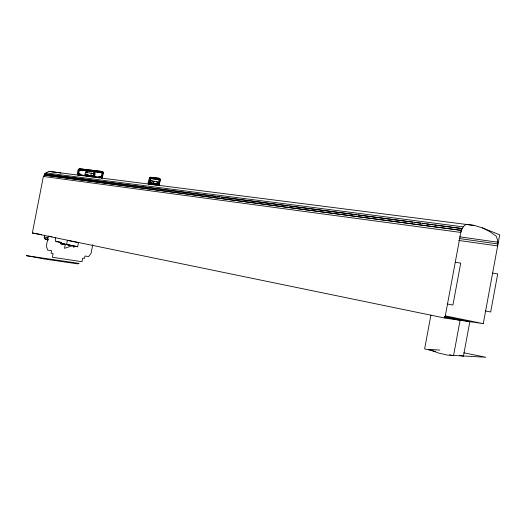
<?xml version="1.0" encoding="UTF-8"?>
<svg xmlns="http://www.w3.org/2000/svg" width="526" height="526" viewBox="0 0 526 526"><rect width="100%" height="100%" fill="white"/><g stroke="black" fill="none" stroke-linecap="round" stroke-linejoin="round"><path stroke-width="0.79" d="M88.302 176.743L88.329 175.29L87.395 175.04L86.573 174.941L86.054 176.263M93.03 177.341L93.049 175.881M154.933 185.231L154.979 183.666L154.065 183.416L153.105 183.291L152.573 184.725M73.962 246.129L73.91 247.371L73.397 246.036L60.983 243.466L77.69 246.753L78.486 242.657L67.381 240.362L66.598 244.412L62.864 243.781M483.276 323.635L499.7 234.8L482.276 227.837L474.505 225.463L466.181 224.385C462.979 225.713 461.861 229.435 460.796 232.433L43.375 176.46L32.349 232.979L444.897 318.066L483.276 323.635L445.509 315.916M430.912 315.107L424.627 348.916L435.561 351.493M444.897 318.066L461.545 228.415L44.69 173.909L44.447 175.151L461.519 230.408L44.447 175.151M92.76 244.721L91.09 253.315L88.605 256.583L84.988 256.011L84.528 258.397L82.7 258.115L82.01 261.705L52.376 257.26L53.1 253.539L51.127 253.23L51.614 250.744L47.636 250.113L46.367 246.043L48.3 236.121L51.962 236.759M148.825 184.324L148.273 184.172L148.135 182.831L149.529 177.663L150.567 177.242L158.799 178.222L160.2 179.037L160.345 180.392L158.931 185.612M149.884 183.804L148.983 182.936L149.969 178.57L159.115 179.57L150.344 178.419M149.036 183.416L149.588 183.567L150.291 179.169L150.89 178.577M156.616 184.08L150.206 182.719L150.607 180.615L157.708 182.062L157.3 184.166M156.57 183.962L153.645 183.153L154.052 181.043M150.081 183.745L157.931 184.541L158.924 180.135L158.569 179.412M158.385 185.461L159.792 180.24L159.648 178.879L158.799 178.222M48.497 239.974L45.321 239.304L44.401 238.469L44.513 235.115M55.631 237.404L55.243 239.389L55.513 240.803L56.427 241.644L61.299 242.473L61.009 243.952L65.244 244.662L64.534 248.338L72.082 245.813M77.315 175.151L77.92 170.299L78.486 169.142L79.38 168.747L101.926 171.437L103.227 172.199L103.339 173.468L102.031 178.367L101.472 178.222L102.78 173.317L102.669 172.048L101.926 171.437M77.979 174.448L78.788 174.803L77.94 174.007L78.644 170.385L79.17 169.832L86.251 170.687L85.843 172.771M78.538 174.593L79.406 170.122L86.803 170.838M85.015 174.553L85.462 172.226L95.055 173.942L94.608 176.269L85.015 174.553L91.669 175.901M85.574 174.165L85.304 175.552L79.926 174.875L85.094 175.605M86.356 175.763L85.797 175.618L86.067 174.224M86.336 172.83L86.744 170.746L102.268 172.706L94.456 171.68L93.503 176.591L100.749 177.505L101.847 177.091L101.084 177.361M86.895 172.982L87.296 170.897L94.509 171.765M90.893 175.29L91.346 172.949M85.797 175.618L92.997 176.526L93.95 171.614M92.997 176.526L94.055 176.736L95.009 171.824M101.294 176.94L102.011 173.225L101.709 172.554M155.926 185.152L156.465 183.712L158.339 184.087L156.465 183.712M156.893 185.27L157.425 183.837M149.147 184.291L149.68 182.864L151.547 183.232L149.68 182.864M150.094 184.409L150.627 182.982M153.533 184.843L154.065 183.416M99.335 177.952L99.855 176.605L100.788 176.854L99.013 176.499L98.487 177.847M86.882 176.368L87.395 175.04M90.768 176.861L91.287 175.533L92.122 175.638L91.603 176.966M79.367 175.414L79.88 174.099L80.813 174.343L79.071 173.994L78.558 175.309M43.375 176.46L45.782 172.89L49.109 171.417L474.505 225.463M44.171 176.565L45.256 174.573M44.69 173.909L46.729 173.015L463.228 226.877M439.841 350.099L428.67 349.349L438.408 352.979L447.402 355.103L485.84 357.253L463.814 352.821M102.478 171.588L79.38 168.747M159.345 178.38L150.567 177.242M92.116 173.58L95.055 173.942M156.334 181.891L157.708 182.062M150.206 182.719L153.645 183.153M79.071 173.994L79.88 174.099M99.013 176.499L99.855 176.605M153.566 183.423L154.519 183.541M87.5 175.184L88.329 175.29M78.229 174.658L79.117 174.77M87.954 175.967L91.156 176.368M94.055 176.736L98.888 177.347M151.212 183.969L153.066 184.205M154.644 184.402L156.715 184.665M49.109 171.417L59.333 172.732M215.713 196.408L45.657 174.152L46.729 173.015L45.815 173.698L46.281 174.119M217.337 196.625L219.783 196.941M221.407 197.158L284.06 205.357M285.69 205.567L288.13 205.89M289.754 206.1L352.407 214.306M354.037 214.516L356.477 214.838M358.107 215.049L412.621 222.182M414.251 222.399L420.761 223.248M422.385 223.465L424.824 223.78M426.454 223.997L432.964 224.845M434.588 225.062L437.034 225.378M438.658 225.595L462.255 228.678L461.545 228.415M459.527 236.799L498.313 242.289M459.474 238.561L498.004 243.992M458.652 240.441L497.642 245.931L497.576 240.02L496.189 236.148L489.502 231.433L482.276 227.837M455.26 262.257L460.704 263.125L452.919 305.067L447.501 304.015M492.619 273.099L497.708 273.928L490.679 311.977L485.616 310.991M45.321 239.304L47.406 239.659M32.349 232.979L41.751 234.603M444.417 316.474L469.817 321.682L463.413 356.266L459.461 355.346M444.404 317.046L460.105 320.275L453.53 355.721L449.625 354.8M44.131 237.075L48.103 237.903M44.401 238.469L48.372 239.304M55.743 241.302L61.299 242.473M66.598 244.412L77.69 246.753M60.49 243.656L65.244 244.662M59.892 172.857L61.016 173.107M77.217 173.915L77.776 174.06M77.94 174.007L78.499 174.152M78.644 170.385L79.202 170.536M85.462 172.226L87.691 172.824M102.057 177.038L102.616 177.183M79.17 169.832L79.722 169.983M78.847 169.977L79.406 170.122M86.744 170.746L87.296 170.897M101.972 172.771L102.531 172.922M102.78 173.317L103.339 173.468M102.011 173.225L102.57 173.376M102.669 172.048L103.227 172.199M148.983 182.936L149.535 183.087M148.135 182.831L148.687 182.982M159.03 184.199L159.582 184.35M158.162 184.093L158.707 184.245M153.105 183.291L154.019 183.548M157.55 184.692L158.102 184.843M150.607 180.615L152.875 181.246M149.739 179.018L150.291 179.169M149.529 177.663L150.074 177.821M149.969 178.57L150.521 178.728M159.792 180.24L160.345 180.392M159.648 178.879L160.2 179.037M78.939 263.381L77.73 263.868L44.197 258.963L26.3 255.636L78.939 263.381"/></g></svg>
